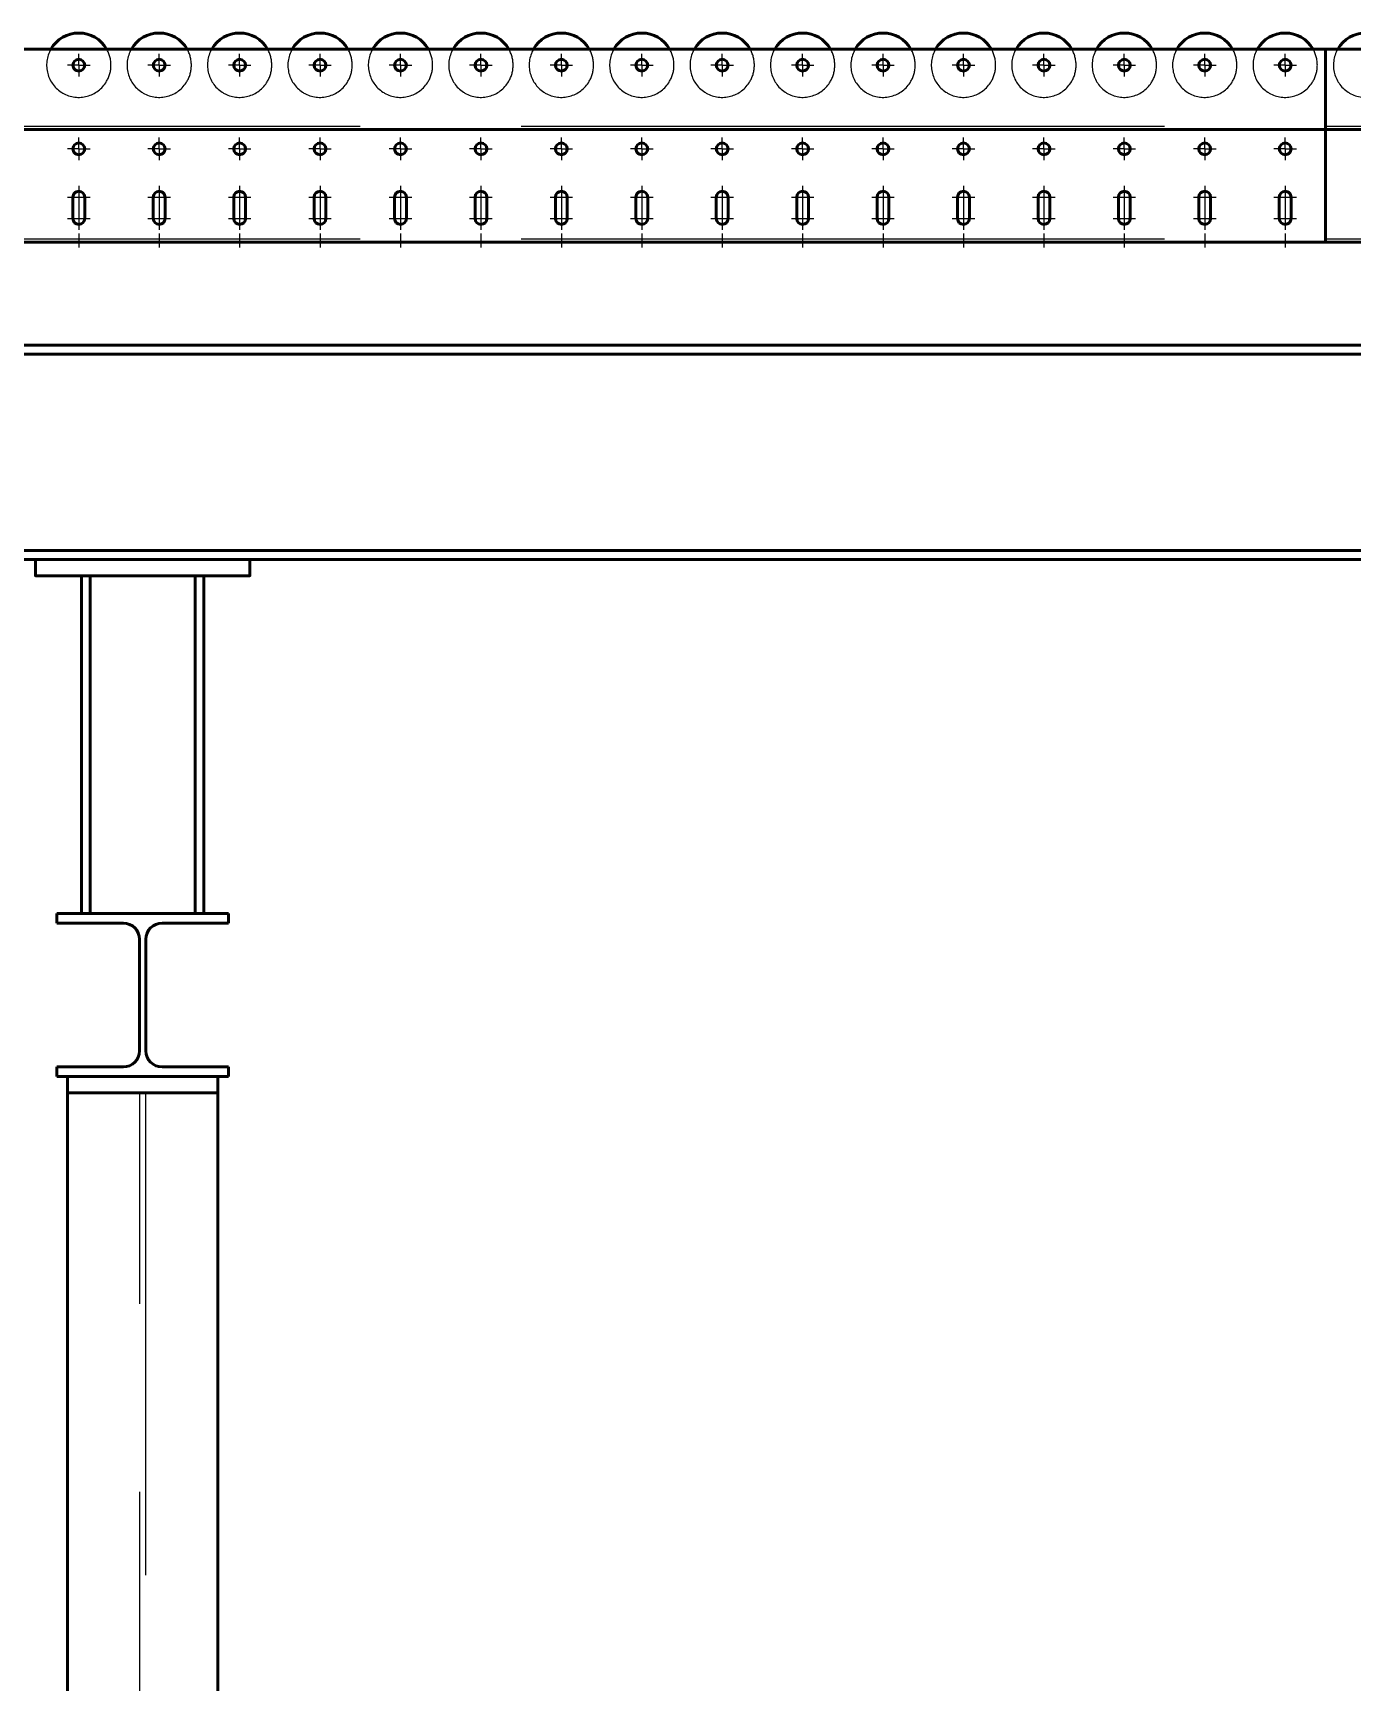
# Model space of a CAD drawing. Header units: millimetres. Extents: x 0 to 118800, y 79635 to 177025.
# Drawn here: x 61973 to 63203, y 159562 to 161099 of the extents above; entities that cross this region are included whole.
import ezdxf

# ---------------------------------------------------------------- set-up
doc = ezdxf.new("R2010")
doc.units = ezdxf.units.MM
doc.header["$LTSCALE"] = 200
for name, pattern in [('AM_DIN_F_W050', [6.25, 4.75, -1.5]), ('AM_DIN_F_W050x2', [3.125, 2.25, -0.875]), ('AM_DIN_G_W050', [13.75, 9.75, -1.5, 1, -1.5]), ('AM_DIN_G_W050x2', [6.875, 4.75, -0.875, 0.375, -0.875]), ('AM_ISO02W050x2', [3.75, 3, -0.75]), ('AM_ISO08W050x2', [9, 6, -0.75, 1.5, -0.75])]:
    doc.linetypes.add(name, pattern=pattern)
for name, color, linetype, lineweight in [('AM_0', 7, 'Continuous', 50), ('AM_0N', 7, 'Continuous', 50), ('AM_3', 6, 'AM_DIN_F_W050', 25), ('AM_3N', 6, 'AM_DIN_F_W050', 25), ('AM_7', 4, 'AM_DIN_G_W050', 25), ('AM_9', 253, 'Continuous', 0), ('AM_9N', 253, 'Continuous', 0)]:
    doc.layers.add(name, color=color, linetype=linetype, lineweight=lineweight)

# ---------------------------------------------------------------- blocks, each defined once
blk = doc.blocks.new('*U772')
at = {"layer": 'AM_0N'}
for p, q in [((0, -1087.50005), (0, 984.49995)), ((0, 984.49995), (140, 984.49995)), ((140, 984.49995), (140, -1087.50005))]:
    blk.add_line(p, q, dxfattribs=at)
at = {"layer": 'AM_3N', "linetype": 'AM_DIN_F_W050x2'}
for p, q in [((67.25, -1087.50005), (67.25, 984.49995)), ((72.75, 984.49995), (72.75, -1087.50005))]:
    blk.add_line(p, q, dxfattribs=at)
blk = doc.blocks.new('*U773')
at = {"layer": 'AM_0N'}
for p, q in [((-10, 1151.49995), (13, 1151.49995)), ((-10, 1142.49995), (-10, 1151.49995)), ((52, 1142.49995), (-10, 1142.49995)), ((150, 1142.49995), (88, 1142.49995)), ((127, 1151.49995), (150, 1151.49995)), ((150, 1151.49995), (150, 1142.49995)), ((67, 1023.49995), (67, 1127.49995)), ((73, 1127.49995), (73, 1023.49995)), ((-10, 1008.49995), (52, 1008.49995)), ((-10, 999.49995), (-10, 1008.49995)), ((-10, 999.49995), (150, 999.49995)), ((88, 1008.49995), (150, 1008.49995)), ((150, 1008.49995), (150, 999.49995))]:
    blk.add_line(p, q, dxfattribs=at)
for centre, start, end in [((52, 1127.49995), 0, 90), ((88, 1127.49995), 90, 180), ((52, 1023.49995), 270, 0), ((88, 1023.49995), 180, 270)]:
    blk.add_arc(centre, 15, start, end, dxfattribs=at)
at = {"layer": 'AM_9N'}
blk.add_line((13, 1151.49995), (127, 1151.49995), dxfattribs=at)
blk = doc.blocks.new('*U774')
at = {"layer": 'AM_0N'}
for p, q in [((127, 1466.49995), (13, 1466.49995)), ((13, 1466.49995), (13, 1151.49995)), ((21, 1466.49995), (21, 1151.49995)), ((119, 1466.49995), (119, 1151.49995)), ((127, 1151.49995), (127, 1466.49995)), ((13, 1151.49995), (127, 1151.49995))]:
    blk.add_line(p, q, dxfattribs=at)
blk = doc.blocks.new('trag seit hv')
at = {"layer": 'AM_0'}
for points in [[(127, 1466.49995), (170, 1466.49995), (170, 1481.49995), (-30, 1481.49995), (-30, 1466.49995), (13, 1466.49995)], [(140, 984.49995), (140, 999.49995), (0, 999.49995), (0, 984.49995)]]:
    blk.add_lwpolyline(points, dxfattribs=at)
at = {"layer": 'AM_9'}
for points in [[(13, 1466.49995), (127, 1466.49995)], [(0, 984.49995), (140, 984.49995)]]:
    blk.add_lwpolyline(points, dxfattribs=at)
at = {"layer": 'AM_0N'}
for name in ['*U774', '*U773', '*U772']:
    blk.add_blockref(name, (0, 0), dxfattribs=at)
blk = doc.blocks.new('*U866')
at = {"layer": 'AM_0'}
for p, q in [((5882, 42), (5882, 22)), ((5893, 42), (5893, 22))]:
    blk.add_line(p, q, dxfattribs=at)
for centre, start, end in [((5887.5, 42), 0, 180), ((5887.5, 22), 180, 0)]:
    blk.add_arc(centre, 5.5, start, end, dxfattribs=at)
at = {"layer": 'AM_7', "linetype": 'AM_DIN_G_W050x2'}
for p, q in [((5887.5, 52.5), (5887.5, 11.5)), ((5877, 42), (5898, 42)), ((5877, 22), (5898, 22))]:
    blk.add_line(p, q, dxfattribs=at)
blk = doc.blocks.new('Rolle')
at = {"layer": 'AM_0'}
blk.add_arc((0, 0), 30, 30, 150, dxfattribs=at)
at = {"layer": 'AM_3'}
for start, end in [(150, 330), (330, 30)]:
    blk.add_arc((0, 0), 30, start, end, dxfattribs=at)
blk = doc.blocks.new('*U929')
at = {"layer": 'AM_0'}
for p, q in [((5207, 42), (5207, 22)), ((5218, 42), (5218, 22))]:
    blk.add_line(p, q, dxfattribs=at)
for centre, start, end in [((5212.5, 42), 0, 180), ((5212.5, 22), 180, 0)]:
    blk.add_arc(centre, 5.5, start, end, dxfattribs=at)
at = {"layer": 'AM_7', "linetype": 'AM_DIN_G_W050x2'}
for p, q in [((5212.5, 52.5), (5212.5, 11.5)), ((5202, 42), (5223, 42)), ((5202, 22), (5223, 22))]:
    blk.add_line(p, q, dxfattribs=at)
blk = doc.blocks.new('*U934')
at = {"layer": 'AM_0'}
for p, q in [((4832, 42), (4832, 22)), ((4843, 42), (4843, 22))]:
    blk.add_line(p, q, dxfattribs=at)
for centre, start, end in [((4837.5, 42), 0, 180), ((4837.5, 22), 180, 0)]:
    blk.add_arc(centre, 5.5, start, end, dxfattribs=at)
at = {"layer": 'AM_7', "linetype": 'AM_DIN_G_W050x2'}
for p, q in [((4837.5, 52.5), (4837.5, 11.5)), ((4827, 42), (4848, 42)), ((4827, 22), (4848, 22))]:
    blk.add_line(p, q, dxfattribs=at)
blk = doc.blocks.new('*U935')
at = {"layer": 'AM_0'}
for p, q in [((5132, 42), (5132, 22)), ((5143, 42), (5143, 22))]:
    blk.add_line(p, q, dxfattribs=at)
for centre, start, end in [((5137.5, 42), 0, 180), ((5137.5, 22), 180, 0)]:
    blk.add_arc(centre, 5.5, start, end, dxfattribs=at)
at = {"layer": 'AM_7', "linetype": 'AM_DIN_G_W050x2'}
for p, q in [((5137.5, 52.5), (5137.5, 11.5)), ((5127, 42), (5148, 42)), ((5127, 22), (5148, 22))]:
    blk.add_line(p, q, dxfattribs=at)
blk = doc.blocks.new('*U936')
at = {"layer": 'AM_0'}
for p, q in [((4982, 42), (4982, 22)), ((4993, 42), (4993, 22))]:
    blk.add_line(p, q, dxfattribs=at)
for centre, start, end in [((4987.5, 42), 0, 180), ((4987.5, 22), 180, 0)]:
    blk.add_arc(centre, 5.5, start, end, dxfattribs=at)
at = {"layer": 'AM_7', "linetype": 'AM_DIN_G_W050x2'}
for p, q in [((4987.5, 52.5), (4987.5, 11.5)), ((4977, 42), (4998, 42)), ((4977, 22), (4998, 22))]:
    blk.add_line(p, q, dxfattribs=at)
blk = doc.blocks.new('*U937')
at = {"layer": 'AM_0'}
for p, q in [((4907, 42), (4907, 22)), ((4918, 42), (4918, 22))]:
    blk.add_line(p, q, dxfattribs=at)
for centre, start, end in [((4912.5, 42), 0, 180), ((4912.5, 22), 180, 0)]:
    blk.add_arc(centre, 5.5, start, end, dxfattribs=at)
at = {"layer": 'AM_7', "linetype": 'AM_DIN_G_W050x2'}
for p, q in [((4912.5, 52.5), (4912.5, 11.5)), ((4902, 42), (4923, 42)), ((4902, 22), (4923, 22))]:
    blk.add_line(p, q, dxfattribs=at)
blk = doc.blocks.new('*U938')
at = {"layer": 'AM_0'}
for p, q in [((5057, 42), (5057, 22)), ((5068, 42), (5068, 22))]:
    blk.add_line(p, q, dxfattribs=at)
for centre, start, end in [((5062.5, 42), 0, 180), ((5062.5, 22), 180, 0)]:
    blk.add_arc(centre, 5.5, start, end, dxfattribs=at)
at = {"layer": 'AM_7', "linetype": 'AM_DIN_G_W050x2'}
for p, q in [((5062.5, 52.5), (5062.5, 11.5)), ((5052, 42), (5073, 42)), ((5052, 22), (5073, 22))]:
    blk.add_line(p, q, dxfattribs=at)
blk = doc.blocks.new('*U939')
at = {"layer": 'AM_0'}
for p, q in [((5507, 42), (5507, 22)), ((5518, 42), (5518, 22))]:
    blk.add_line(p, q, dxfattribs=at)
for centre, start, end in [((5512.5, 42), 0, 180), ((5512.5, 22), 180, 0)]:
    blk.add_arc(centre, 5.5, start, end, dxfattribs=at)
at = {"layer": 'AM_7', "linetype": 'AM_DIN_G_W050x2'}
for p, q in [((5512.5, 52.5), (5512.5, 11.5)), ((5502, 42), (5523, 42)), ((5502, 22), (5523, 22))]:
    blk.add_line(p, q, dxfattribs=at)
blk = doc.blocks.new('*U940')
at = {"layer": 'AM_0'}
for p, q in [((5432, 42), (5432, 22)), ((5443, 42), (5443, 22))]:
    blk.add_line(p, q, dxfattribs=at)
for centre, start, end in [((5437.5, 42), 0, 180), ((5437.5, 22), 180, 0)]:
    blk.add_arc(centre, 5.5, start, end, dxfattribs=at)
at = {"layer": 'AM_7', "linetype": 'AM_DIN_G_W050x2'}
for p, q in [((5437.5, 52.5), (5437.5, 11.5)), ((5427, 42), (5448, 42)), ((5427, 22), (5448, 22))]:
    blk.add_line(p, q, dxfattribs=at)
blk = doc.blocks.new('*U941')
at = {"layer": 'AM_0'}
for p, q in [((5357, 42), (5357, 22)), ((5368, 42), (5368, 22))]:
    blk.add_line(p, q, dxfattribs=at)
for centre, start, end in [((5362.5, 42), 0, 180), ((5362.5, 22), 180, 0)]:
    blk.add_arc(centre, 5.5, start, end, dxfattribs=at)
at = {"layer": 'AM_7', "linetype": 'AM_DIN_G_W050x2'}
for p, q in [((5362.5, 52.5), (5362.5, 11.5)), ((5352, 42), (5373, 42)), ((5352, 22), (5373, 22))]:
    blk.add_line(p, q, dxfattribs=at)
blk = doc.blocks.new('*U942')
at = {"layer": 'AM_0'}
for p, q in [((5282, 42), (5282, 22)), ((5293, 42), (5293, 22))]:
    blk.add_line(p, q, dxfattribs=at)
for centre, start, end in [((5287.5, 42), 0, 180), ((5287.5, 22), 180, 0)]:
    blk.add_arc(centre, 5.5, start, end, dxfattribs=at)
at = {"layer": 'AM_7', "linetype": 'AM_DIN_G_W050x2'}
for p, q in [((5287.5, 52.5), (5287.5, 11.5)), ((5277, 42), (5298, 42)), ((5277, 22), (5298, 22))]:
    blk.add_line(p, q, dxfattribs=at)
blk = doc.blocks.new('*U943')
at = {"layer": 'AM_0'}
for p, q in [((5657, 42), (5657, 22)), ((5668, 42), (5668, 22))]:
    blk.add_line(p, q, dxfattribs=at)
for centre, start, end in [((5662.5, 42), 0, 180), ((5662.5, 22), 180, 0)]:
    blk.add_arc(centre, 5.5, start, end, dxfattribs=at)
at = {"layer": 'AM_7', "linetype": 'AM_DIN_G_W050x2'}
for p, q in [((5662.5, 52.5), (5662.5, 11.5)), ((5652, 42), (5673, 42)), ((5652, 22), (5673, 22))]:
    blk.add_line(p, q, dxfattribs=at)
blk = doc.blocks.new('*U944')
at = {"layer": 'AM_0'}
for p, q in [((5582, 42), (5582, 22)), ((5593, 42), (5593, 22))]:
    blk.add_line(p, q, dxfattribs=at)
for centre, start, end in [((5587.5, 42), 0, 180), ((5587.5, 22), 180, 0)]:
    blk.add_arc(centre, 5.5, start, end, dxfattribs=at)
at = {"layer": 'AM_7', "linetype": 'AM_DIN_G_W050x2'}
for p, q in [((5587.5, 52.5), (5587.5, 11.5)), ((5577, 42), (5598, 42)), ((5577, 22), (5598, 22))]:
    blk.add_line(p, q, dxfattribs=at)
blk = doc.blocks.new('*U945')
at = {"layer": 'AM_0'}
for p, q in [((5807, 42), (5807, 22)), ((5818, 42), (5818, 22))]:
    blk.add_line(p, q, dxfattribs=at)
for centre, start, end in [((5812.5, 42), 0, 180), ((5812.5, 22), 180, 0)]:
    blk.add_arc(centre, 5.5, start, end, dxfattribs=at)
at = {"layer": 'AM_7', "linetype": 'AM_DIN_G_W050x2'}
for p, q in [((5812.5, 52.5), (5812.5, 11.5)), ((5802, 42), (5823, 42)), ((5802, 22), (5823, 22))]:
    blk.add_line(p, q, dxfattribs=at)
blk = doc.blocks.new('*U946')
at = {"layer": 'AM_0'}
for p, q in [((5732, 42), (5732, 22)), ((5743, 42), (5743, 22))]:
    blk.add_line(p, q, dxfattribs=at)
for centre, start, end in [((5737.5, 42), 0, 180), ((5737.5, 22), 180, 0)]:
    blk.add_arc(centre, 5.5, start, end, dxfattribs=at)
at = {"layer": 'AM_7', "linetype": 'AM_DIN_G_W050x2'}
for p, q in [((5737.5, 52.5), (5737.5, 11.5)), ((5727, 42), (5748, 42)), ((5727, 22), (5748, 22))]:
    blk.add_line(p, q, dxfattribs=at)
blk = doc.blocks.new('*U947')
at = {"layer": 'AM_0'}
for p, q in [((5957, 42), (5957, 22)), ((5968, 42), (5968, 22))]:
    blk.add_line(p, q, dxfattribs=at)
for centre, start, end in [((5962.5, 42), 0, 180), ((5962.5, 22), 180, 0)]:
    blk.add_arc(centre, 5.5, start, end, dxfattribs=at)
at = {"layer": 'AM_7', "linetype": 'AM_DIN_G_W050x2'}
for p, q in [((5962.5, 52.5), (5962.5, 11.5)), ((5952, 42), (5973, 42)), ((5952, 22), (5973, 22))]:
    blk.add_line(p, q, dxfattribs=at)
blk = doc.blocks.new('Rollenförderer Seitenteil 6000')
blk.add_line((6000, 0), (6000, 180))
at = {"layer": 'AM_0'}
for p, q in [((6000, 180), (63.5, 180)), ((0, 105), (6000, 105)), ((0, 0), (6000, 0))]:
    blk.add_line(p, q, dxfattribs=at)
for centre in [(4837.5, 165), (4912.5, 165), (4987.5, 165), (5062.5, 165), (5137.5, 165), (5212.5, 165), (5287.5, 165), (5362.5, 165), (5437.5, 165), (5512.5, 165), (5587.5, 165), (5662.5, 165), (5737.5, 165), (5812.5, 165), (5887.5, 165), (5962.5, 165), (4837.5, 87), (4912.5, 87), (4987.5, 87), (5062.5, 87), (5137.5, 87), (5212.5, 87), (5287.5, 87), (5362.5, 87), (5437.5, 87), (5512.5, 87), (5587.5, 87), (5662.5, 87), (5737.5, 87), (5812.5, 87), (5887.5, 87), (5962.5, 87)]:
    blk.add_circle(centre, 5.5, dxfattribs=at)
at = {"layer": 'AM_3', "linetype": 'AM_ISO02W050x2'}
for p, q in [((0, 108), (6000, 108)), ((0, 3), (6000, 3))]:
    blk.add_line(p, q, dxfattribs=at)
at = {"layer": 'AM_7', "linetype": 'AM_ISO08W050x2'}
for p, q in [((4837.5, 165), (4837.5, 175.5)), ((4912.5, 165), (4912.5, 175.5)), ((4987.5, 165), (4987.5, 175.5)), ((5062.5, 165), (5062.5, 175.5)), ((5137.5, 165), (5137.5, 175.5)), ((5212.5, 165), (5212.5, 175.5)), ((5287.5, 165), (5287.5, 175.5)), ((5362.5, 165), (5362.5, 175.5)), ((5437.5, 165), (5437.5, 175.5)), ((5512.5, 165), (5512.5, 175.5)), ((5587.5, 165), (5587.5, 175.5)), ((5662.5, 165), (5662.5, 175.5)), ((5737.5, 165), (5737.5, 175.5)), ((5812.5, 165), (5812.5, 175.5)), ((5887.5, 165), (5887.5, 175.5)), ((5962.5, 165), (5962.5, 175.5)), ((4837.5, 165), (4827, 165)), ((4837.5, 165), (4848, 165)), ((4837.5, 165), (4837.5, 154.5)), ((4912.5, 165), (4902, 165)), ((4912.5, 165), (4923, 165)), ((4912.5, 165), (4912.5, 154.5)), ((4987.5, 165), (4977, 165)), ((4987.5, 165), (4998, 165)), ((4987.5, 165), (4987.5, 154.5)), ((5062.5, 165), (5052, 165)), ((5062.5, 165), (5062.5, 154.5)), ((5062.5, 165), (5073, 165)), ((5137.5, 165), (5127, 165)), ((5137.5, 165), (5148, 165)), ((5137.5, 165), (5137.5, 154.5)), ((5212.5, 165), (5202, 165)), ((5212.5, 165), (5223, 165)), ((5212.5, 165), (5212.5, 154.5)), ((5287.5, 165), (5277, 165)), ((5287.5, 165), (5287.5, 154.5)), ((5287.5, 165), (5298, 165)), ((5362.5, 165), (5352, 165)), ((5362.5, 165), (5373, 165)), ((5362.5, 165), (5362.5, 154.5)), ((5437.5, 165), (5427, 165)), ((5437.5, 165), (5448, 165)), ((5437.5, 165), (5437.5, 154.5)), ((5512.5, 165), (5502, 165)), ((5512.5, 165), (5523, 165)), ((5512.5, 165), (5512.5, 154.5)), ((5587.5, 165), (5577, 165)), ((5587.5, 165), (5587.5, 154.5)), ((5587.5, 165), (5598, 165)), ((5662.5, 165), (5652, 165)), ((5662.5, 165), (5662.5, 154.5)), ((5662.5, 165), (5673, 165)), ((5737.5, 165), (5727, 165)), ((5737.5, 165), (5737.5, 154.5)), ((5737.5, 165), (5748, 165)), ((5812.5, 165), (5802, 165)), ((5812.5, 165), (5823, 165)), ((5812.5, 165), (5812.5, 154.5)), ((5887.5, 165), (5877, 165)), ((5887.5, 165), (5898, 165)), ((5887.5, 165), (5887.5, 154.5)), ((5962.5, 165), (5952, 165)), ((5962.5, 165), (5973, 165)), ((5962.5, 165), (5962.5, 154.5)), ((4837.5, 87), (4837.5, 97.5)), ((4912.5, 87), (4912.5, 97.5)), ((4987.5, 87), (4987.5, 97.5)), ((5062.5, 87), (5062.5, 97.5)), ((5137.5, 87), (5137.5, 97.5)), ((5212.5, 87), (5212.5, 97.5)), ((5287.5, 87), (5287.5, 97.5)), ((5362.5, 87), (5362.5, 97.5)), ((5437.5, 87), (5437.5, 97.5)), ((5512.5, 87), (5512.5, 97.5)), ((5587.5, 87), (5587.5, 97.5)), ((5662.5, 87), (5662.5, 97.5)), ((5737.5, 87), (5737.5, 97.5)), ((5812.5, 87), (5812.5, 97.5)), ((5887.5, 87), (5887.5, 97.5)), ((5962.5, 87), (5962.5, 97.5)), ((4837.5, 87), (4827, 87)), ((4837.5, 87), (4837.5, 76.5)), ((4837.5, 87), (4848, 87)), ((4912.5, 87), (4902, 87)), ((4912.5, 87), (4912.5, 76.5)), ((4912.5, 87), (4923, 87)), ((4987.5, 87), (4977, 87)), ((4987.5, 87), (4998, 87)), ((4987.5, 87), (4987.5, 76.5)), ((5062.5, 87), (5052, 87)), ((5062.5, 87), (5062.5, 76.5)), ((5062.5, 87), (5073, 87)), ((5137.5, 87), (5127, 87)), ((5137.5, 87), (5137.5, 76.5)), ((5137.5, 87), (5148, 87)), ((5212.5, 87), (5202, 87)), ((5212.5, 87), (5223, 87)), ((5212.5, 87), (5212.5, 76.5)), ((5287.5, 87), (5277, 87)), ((5287.5, 87), (5287.5, 76.5)), ((5287.5, 87), (5298, 87)), ((5362.5, 87), (5352, 87)), ((5362.5, 87), (5373, 87)), ((5362.5, 87), (5362.5, 76.5)), ((5437.5, 87), (5427, 87)), ((5437.5, 87), (5437.5, 76.5)), ((5437.5, 87), (5448, 87)), ((5512.5, 87), (5502, 87)), ((5512.5, 87), (5523, 87)), ((5512.5, 87), (5512.5, 76.5)), ((5587.5, 87), (5577, 87)), ((5587.5, 87), (5598, 87)), ((5587.5, 87), (5587.5, 76.5)), ((5662.5, 87), (5652, 87)), ((5662.5, 87), (5673, 87)), ((5662.5, 87), (5662.5, 76.5)), ((5737.5, 87), (5727, 87)), ((5737.5, 87), (5737.5, 76.5)), ((5737.5, 87), (5748, 87)), ((5812.5, 87), (5802, 87)), ((5812.5, 87), (5812.5, 76.5)), ((5812.5, 87), (5823, 87)), ((5887.5, 87), (5877, 87)), ((5887.5, 87), (5887.5, 76.5)), ((5887.5, 87), (5898, 87)), ((5962.5, 87), (5952, 87)), ((5962.5, 87), (5962.5, 76.5)), ((5962.5, 87), (5973, 87)), ((4837.5, 8), (4837.5, -5)), ((4912.5, 8), (4912.5, -5)), ((4987.5, 8), (4987.5, -5)), ((5062.5, 8), (5062.5, -5)), ((5137.5, 8), (5137.5, -5)), ((5212.5, 8), (5212.5, -5)), ((5287.5, 8), (5287.5, -5)), ((5362.5, 8), (5362.5, -5)), ((5437.5, 8), (5437.5, -5)), ((5512.5, 8), (5512.5, -5)), ((5587.5, 8), (5587.5, -5)), ((5662.5, 8), (5662.5, -5)), ((5737.5, 8), (5737.5, -5)), ((5812.5, 8), (5812.5, -5)), ((5887.5, 8), (5887.5, -5)), ((5962.5, 8), (5962.5, -5))]:
    blk.add_line(p, q, dxfattribs=at)
at = {"layer": 'AM_0'}
for name, p in [('Rolle', (4837.5, 165)), ('Rolle', (4912.5, 165)), ('Rolle', (4987.5, 165)), ('Rolle', (5062.5, 165)), ('Rolle', (5137.5, 165)), ('Rolle', (5212.5, 165)), ('Rolle', (5287.5, 165)), ('Rolle', (5362.5, 165)), ('Rolle', (5437.5, 165)), ('Rolle', (5512.5, 165)), ('Rolle', (5587.5, 165)), ('Rolle', (5662.5, 165)), ('Rolle', (5737.5, 165)), ('Rolle', (5812.5, 165)), ('Rolle', (5887.5, 165)), ('Rolle', (5962.5, 165)), ('*U934', (0, 0)), ('*U937', (0, 0)), ('*U936', (0, 0)), ('*U938', (0, 0)), ('*U935', (0, 0)), ('*U929', (0, 0)), ('*U942', (0, 0)), ('*U941', (0, 0)), ('*U940', (0, 0)), ('*U939', (0, 0)), ('*U944', (0, 0)), ('*U943', (0, 0)), ('*U946', (0, 0)), ('*U945', (0, 0)), ('*U866', (0, 0)), ('*U947', (0, 0))]:
    blk.add_blockref(name, p, dxfattribs=at)
blk = doc.blocks.new('Rollenförderer Seitenteil 2400')
at = {"layer": 'AM_0'}
for p, q in [((0, 180), (0, 0)), ((63.5, 180), (0, 180)), ((0, 105), (2400, 105)), ((0, 0), (2400, 0))]:
    blk.add_line(p, q, dxfattribs=at)
at = {"layer": 'AM_3', "linetype": 'AM_ISO02W050x2'}
for p, q in [((0, 108), (2400, 108)), ((0, 3), (2400, 3))]:
    blk.add_line(p, q, dxfattribs=at)
at = {"layer": 'AM_0'}
blk.add_blockref('Rolle', (37.5, 165), dxfattribs=at)

msp = doc.modelspace()

# ---------------------------------------------------------------- linework, layer by layer
at = {"layer": 'AM_0N'}
for p, q in [((44428.3, 160808.4), (65725.6, 160808.4)), ((65725.6, 160799.9), (44428.3, 160799.9)), ((65725.6, 160616.9), (44428.3, 160616.9)), ((65725.6, 160608.4), (44428.3, 160608.4))]:
    msp.add_line(p, q, dxfattribs=at)

# ---------------------------------------------------------------- block references
at = {"layer": 'AM_0'}
for name, p in [('Rollenförderer Seitenteil 6000', (57178.5, 160904.4)), ('Rollenförderer Seitenteil 2400', (63178.5, 160904.4)), ('trag seit hv', (62005.6, 159126.9))]:
    msp.add_blockref(name, p, dxfattribs=at)

doc.saveas('drawing.dxf')
